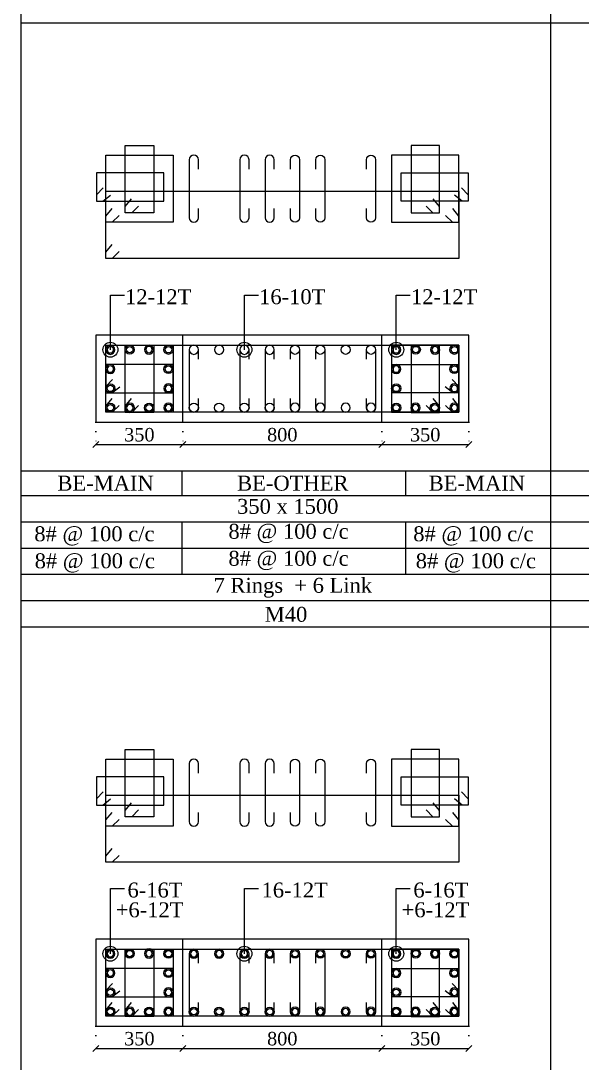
# Model space of a CAD drawing. Header units: millimetres. Extents: x 303 to 27724, y 300 to 68956.
# Drawn here: x 303 to 2561, y 47777 to 51968 of the extents above; entities that cross this region are included whole.
import ezdxf

# ---------------------------------------------------------------- set-up
doc = ezdxf.new("R2010")
doc.units = ezdxf.units.MM
doc.linetypes.add('( Hidden )', pattern=[0.375, 0.25, -0.125])
doc.linetypes.add('DOT2', pattern=[0.125, 0, -0.125])
doc.layers.get('Defpoints').update_dxf_attribs({"lineweight": 0})
for name, color, linetype, lineweight in [('S-COL. STEEL DIA', 1, 'Continuous', 9), ('S-DIM FOOTING', 7, 'Continuous', 0), ('S-SECTION', 5, 'Continuous', 0), ('S-SECTION MARK', 7, 'Continuous', 0), ('S-SHEET', 7, 'Continuous', 0), ('S-STEEL', 1, 'Continuous', 9), ('S-STEEL-1', 1, 'Continuous', 0), ('S-STEEL-1 C.S.', 106, 'Continuous', 0), ('S-TEXT', 7, 'Continuous', 0)]:
    doc.layers.add(name, color=color, linetype=linetype, lineweight=lineweight)
doc.styles.add('AR', font='ARIALUNI.TTF', dxfattribs={"width": 0.8})
doc.styles.add('S-ROMANS', font='times.ttf')
doc.styles.add('TEXT', font='times.ttf')
doc.dimstyles.new('100', dxfattribs={"dimtxt": 180, "dimasz": 80, "dimexe": 0.18, "dimexo": 0.0625, "dimgap": 1, "dimtad": 1, "dimdec": 0, "dimzin": 0, "dimdsep": 46, "dimtxsty": 'AR', "dimblk": 'DOT', "dimcen": 0.09, "dimse1": 1, "dimse2": 1, "dimclrd": 50, "dimclrt": 256, "dimadec": 0, "dimazin": 0, "dimtfac": 1, "dimtdec": 0, "dimtix": 1, "dimtofl": 0, "dimtmove": 2, "dimatfit": 0, "dimfxl": 1, "dimtolj": 1, "dimtzin": 0, "dimlwd": -1, "dimarcsym": 0})
doc.dimstyles.new('SETU', dxfattribs={"dimtxt": 230, "dimasz": 0.2, "dimexe": 0.1, "dimexo": 0.1, "dimgap": 0.05, "dimtad": 1, "dimdec": 0, "dimzin": 0, "dimdsep": 46, "dimtxsty": 'TEXT', "dimblk": 'OBLIQUE', "dimcen": 0.09, "dimdle": 0.1, "dimclrd": 4, "dimclre": 256, "dimclrt": 256, "dimadec": 1, "dimazin": 0, "dimtfac": 1, "dimtdec": 0, "dimtix": 1, "dimtofl": 0, "dimtmove": 2, "dimatfit": 0, "dimfxl": 1, "dimtolj": 1, "dimtzin": 0, "dimlwd": -1, "dimlwe": -1, "dimarcsym": 1})

# ---------------------------------------------------------------- blocks, each defined once
blk = doc.blocks.new('*U6')
at = {"layer": 'S-COL. STEEL DIA', "lineweight": 5}
for radius in [18.5, 13, 13]:
    blk.add_circle((0, 0), radius, dxfattribs=at)
blk = doc.blocks.new('_Oblique')
at = {"color": 0, "linetype": 'ByBlock', "lineweight": -2}
blk.add_line((-0.5, -0.5), (0.5, 0.5), dxfattribs=at)
blk = doc.blocks.new('*D1720')
at = {"layer": 'Defpoints', "color": 0}
for p in [(604.7, 50353.8), (954.7, 50353.8), (954.7, 50263.9)]:
    blk.add_point(p, dxfattribs=at)
at = {"layer": 'S-DIM FOOTING', "linetype": 'DOT2', "ltscale": 300}
for p, q in [((604.7, 50353.7), (604.7, 50263.8)), ((954.7, 50353.7), (954.7, 50263.8))]:
    blk.add_line(p, q, dxfattribs=at)
at = {"layer": 'S-DIM FOOTING', "ltscale": 300}
blk.add_line((604.6, 50263.9), (954.8, 50263.9), dxfattribs=at)
at = {"layer": 'S-DIM FOOTING', "linetype": 'ByBlock', "xscale": 24, "yscale": 24, "zscale": 24, "rotation": 180}
blk.add_blockref('_Oblique', (604.7, 50263.9), dxfattribs=at)
at = {"layer": 'S-DIM FOOTING', "linetype": 'ByBlock', "xscale": 24, "yscale": 24, "zscale": 24}
blk.add_blockref('_Oblique', (954.7, 50263.9), dxfattribs=at)
at = {"layer": 'S-DIM FOOTING', "insert": (779.7, 50303.4), "char_height": 54, "attachment_point": 5, "style": 'TEXT'}
blk.add_mtext('\\A1;350', dxfattribs=at)
blk = doc.blocks.new('*D1721')
at = {"layer": 'Defpoints', "color": 0}
for p in [(954.7, 50353.8), (1754.7, 50353.8), (1754.7, 50263.9)]:
    blk.add_point(p, dxfattribs=at)
at = {"layer": 'S-DIM FOOTING', "linetype": 'DOT2', "ltscale": 300}
for p, q in [((954.7, 50353.7), (954.7, 50263.8)), ((1754.7, 50353.7), (1754.7, 50263.8))]:
    blk.add_line(p, q, dxfattribs=at)
at = {"layer": 'S-DIM FOOTING', "ltscale": 300}
blk.add_line((954.6, 50263.9), (1754.8, 50263.9), dxfattribs=at)
at = {"layer": 'S-DIM FOOTING', "linetype": 'ByBlock', "xscale": 24, "yscale": 24, "zscale": 24, "rotation": 180}
blk.add_blockref('_Oblique', (954.7, 50263.9), dxfattribs=at)
at = {"layer": 'S-DIM FOOTING', "linetype": 'ByBlock', "xscale": 24, "yscale": 24, "zscale": 24}
blk.add_blockref('_Oblique', (1754.7, 50263.9), dxfattribs=at)
at = {"layer": 'S-DIM FOOTING', "insert": (1354.7, 50303.4), "char_height": 54, "attachment_point": 5, "style": 'TEXT'}
blk.add_mtext('\\A1;800', dxfattribs=at)
blk = doc.blocks.new('*D1722')
at = {"layer": 'Defpoints', "color": 0}
for p in [(1754.7, 50353.8), (2104.7, 50353.8), (2104.7, 50263.9)]:
    blk.add_point(p, dxfattribs=at)
at = {"layer": 'S-DIM FOOTING', "linetype": 'DOT2', "ltscale": 300}
for p, q in [((1754.7, 50353.7), (1754.7, 50263.8)), ((2104.7, 50353.7), (2104.7, 50263.8))]:
    blk.add_line(p, q, dxfattribs=at)
at = {"layer": 'S-DIM FOOTING', "ltscale": 300}
blk.add_line((1754.6, 50263.9), (2104.8, 50263.9), dxfattribs=at)
at = {"layer": 'S-DIM FOOTING', "linetype": 'ByBlock', "xscale": 24, "yscale": 24, "zscale": 24, "rotation": 180}
blk.add_blockref('_Oblique', (1754.7, 50263.9), dxfattribs=at)
at = {"layer": 'S-DIM FOOTING', "linetype": 'ByBlock', "xscale": 24, "yscale": 24, "zscale": 24}
blk.add_blockref('_Oblique', (2104.7, 50263.9), dxfattribs=at)
at = {"layer": 'S-DIM FOOTING', "insert": (1929.7, 50303.4), "char_height": 54, "attachment_point": 5, "style": 'TEXT'}
blk.add_mtext('\\A1;350', dxfattribs=at)
blk = doc.blocks.new('*U74')
at = {"layer": 'S-COL. STEEL DIA', "lineweight": 5}
blk.add_circle((0, 0), 18.5, dxfattribs=at)
blk = doc.blocks.new('_Dot')
at = {"linetype": 'ByBlock', "lineweight": -2}
blk.add_line((-0.5, 0), (-1, 0), dxfattribs=at)
at = {"linetype": 'ByBlock', "const_width": 0.5}
blk.add_lwpolyline([(-0.25, 0, 1), (0.25, 0, 1)], format="xyb", close=True, dxfattribs=at)
blk = doc.blocks.new('*U4')
at = {"layer": 'S-COL. STEEL DIA'}
h = blk.add_hatch(color=256, dxfattribs=at)
h.dxf.hatch_style = 1
h.paths.add_polyline_path([(-18.5, 0, 1), (18.5, 0, 1)])
h.paths.add_polyline_path([(13, 0, -1), (-13, 0, -1)], flags=16)
at = {"layer": 'S-COL. STEEL DIA', "lineweight": 5}
for radius in [18.5, 13]:
    blk.add_circle((0, 0), radius, dxfattribs=at)
blk = doc.blocks.new('*D1902')
at = {"layer": 'Defpoints', "color": 0}
for p in [(604.7, 47925.7), (954.7, 47925.7), (954.7, 47835.9)]:
    blk.add_point(p, dxfattribs=at)
at = {"layer": 'S-DIM FOOTING', "linetype": 'DOT2', "ltscale": 300}
for p, q in [((604.7, 47925.6), (604.7, 47835.8)), ((954.7, 47925.6), (954.7, 47835.8))]:
    blk.add_line(p, q, dxfattribs=at)
at = {"layer": 'S-DIM FOOTING', "ltscale": 300}
blk.add_line((604.6, 47835.9), (954.8, 47835.9), dxfattribs=at)
at = {"layer": 'S-DIM FOOTING', "linetype": 'ByBlock', "xscale": 24, "yscale": 24, "zscale": 24, "rotation": 180}
blk.add_blockref('_Oblique', (604.7, 47835.9), dxfattribs=at)
at = {"layer": 'S-DIM FOOTING', "linetype": 'ByBlock', "xscale": 24, "yscale": 24, "zscale": 24}
blk.add_blockref('_Oblique', (954.7, 47835.9), dxfattribs=at)
at = {"layer": 'S-DIM FOOTING', "insert": (779.7, 47875.3), "char_height": 54, "attachment_point": 5, "style": 'TEXT'}
blk.add_mtext('\\A1;350', dxfattribs=at)
blk = doc.blocks.new('*D1903')
at = {"layer": 'Defpoints', "color": 0}
for p in [(954.7, 47925.7), (1754.7, 47925.7), (1754.7, 47835.9)]:
    blk.add_point(p, dxfattribs=at)
at = {"layer": 'S-DIM FOOTING', "linetype": 'DOT2', "ltscale": 300}
for p, q in [((954.7, 47925.6), (954.7, 47835.8)), ((1754.7, 47925.6), (1754.7, 47835.8))]:
    blk.add_line(p, q, dxfattribs=at)
at = {"layer": 'S-DIM FOOTING', "ltscale": 300}
blk.add_line((954.6, 47835.9), (1754.8, 47835.9), dxfattribs=at)
at = {"layer": 'S-DIM FOOTING', "linetype": 'ByBlock', "xscale": 24, "yscale": 24, "zscale": 24, "rotation": 180}
blk.add_blockref('_Oblique', (954.7, 47835.9), dxfattribs=at)
at = {"layer": 'S-DIM FOOTING', "linetype": 'ByBlock', "xscale": 24, "yscale": 24, "zscale": 24}
blk.add_blockref('_Oblique', (1754.7, 47835.9), dxfattribs=at)
at = {"layer": 'S-DIM FOOTING', "insert": (1354.7, 47875.3), "char_height": 54, "attachment_point": 5, "style": 'TEXT'}
blk.add_mtext('\\A1;800', dxfattribs=at)
blk = doc.blocks.new('*D1904')
at = {"layer": 'Defpoints', "color": 0}
for p in [(1754.7, 47925.7), (2104.7, 47925.7), (2104.7, 47835.9)]:
    blk.add_point(p, dxfattribs=at)
at = {"layer": 'S-DIM FOOTING', "linetype": 'DOT2', "ltscale": 300}
for p, q in [((1754.7, 47925.6), (1754.7, 47835.8)), ((2104.7, 47925.6), (2104.7, 47835.8))]:
    blk.add_line(p, q, dxfattribs=at)
at = {"layer": 'S-DIM FOOTING', "ltscale": 300}
blk.add_line((1754.6, 47835.9), (2104.8, 47835.9), dxfattribs=at)
at = {"layer": 'S-DIM FOOTING', "linetype": 'ByBlock', "xscale": 24, "yscale": 24, "zscale": 24, "rotation": 180}
blk.add_blockref('_Oblique', (1754.7, 47835.9), dxfattribs=at)
at = {"layer": 'S-DIM FOOTING', "linetype": 'ByBlock', "xscale": 24, "yscale": 24, "zscale": 24}
blk.add_blockref('_Oblique', (2104.7, 47835.9), dxfattribs=at)
at = {"layer": 'S-DIM FOOTING', "insert": (1929.7, 47875.3), "char_height": 54, "attachment_point": 5, "style": 'TEXT'}
blk.add_mtext('\\A1;350', dxfattribs=at)

msp = doc.modelspace()

# ---------------------------------------------------------------- linework, layer by layer
at = {"layer": 'S-SECTION'}
for points, elevation in [([(2104.7, 50353.8), (2104.7, 50703.8), (604.7, 50703.8), (604.7, 50353.8)], 6.9), ([(2104.7, 47925.7), (2104.7, 48275.7), (604.7, 48275.7), (604.7, 47925.7)], 0.1)]:
    msp.add_lwpolyline(points, close=True, dxfattribs=dict(at, elevation=elevation))
at = {"layer": 'S-SHEET'}
for p, q in [((303, 68956, -1.6), (303, 299.8, -1.1)), ((2433.6, 68956, -1.7), (2433.6, 299.8, -1.2)), ((303, 50158.7, 7.2), (27724.1, 50158.7, 7.2)), ((950.1, 50158.7, 6), (950.1, 50059.1, 6)), ((1850.1, 50158.7, 6), (1850.1, 50059.1, 6)), ((303, 50059.1, -0.9), (27724.1, 50059.1, -0.9)), ((303, 49953.9, -0.9), (27724.1, 49953.9, -0.9)), ((303, 49953.9, -0.9), (27724.1, 49953.9, -0.9)), ((950.1, 49953.9, 6), (950.1, 49742.6, 6)), ((1850.1, 49953.9, 6), (1850.1, 49742.6, 6)), ((303, 49848.1, -0.9), (27724.1, 49848.1, -0.9)), ((303, 49742.6, -0.9), (27724.1, 49742.6, -0.9)), ((303, 49637.1, -0.9), (27724.1, 49637.1, -0.9))]:
    msp.add_line(p, q, dxfattribs=at)
at = {"layer": 'S-SHEET', "color": 0}
for p, q in [((303, 51959.6, -0.9), (27724.1, 51959.6, -0.9)), ((303, 49531.6, -0.9), (27724.1, 49531.6, -0.9))]:
    msp.add_line(p, q, dxfattribs=at)
at = {"layer": 'S-STEEL', "color": 3}
for points, elevation in [([(1017.3, 51371.7), (1017.3, 51409.4, 1), (980.4, 51409.4), (980.4, 51176.3, 1), (1017.3, 51176.3), (1017.3, 51213.5)], 6.9), ([(1220.9, 51371.7), (1220.9, 51409.4, 1), (1184, 51409.4), (1184, 51176.3, 1), (1220.9, 51176.3), (1220.9, 51213.5)], 6.9), ([(1322.7, 51371.7), (1322.7, 51409.4, 1), (1285.8, 51409.4), (1285.8, 51176.3, 1), (1322.7, 51176.3), (1322.7, 51213.5)], 6.9), ([(1387.5, 51371.7), (1387.5, 51409.4, -1), (1424.4, 51409.4), (1424.4, 51176.3, -1), (1387.5, 51176.3), (1387.5, 51213.5)], 6.9), ([(1489.3, 51371.7), (1489.3, 51409.4, -1), (1526.2, 51409.4), (1526.2, 51176.3, -1), (1489.3, 51176.3), (1489.3, 51213.5)], 6.9), ([(1692.9, 51371.7), (1692.9, 51409.4, -1), (1729.8, 51409.4), (1729.8, 51176.3, -1), (1692.9, 51176.3), (1692.9, 51213.5)], 6.9), ([(1017.3, 50607.6), (1017.3, 50645.4, 1), (980.4, 50645.4), (980.4, 50412.3, 1), (1017.3, 50412.3), (1017.3, 50449.5)], 6.9), ([(1220.9, 50607.6), (1220.9, 50645.4, 1), (1184, 50645.4), (1184, 50412.3, 1), (1220.9, 50412.3), (1220.9, 50449.5)], 6.9), ([(1322.7, 50607.6), (1322.7, 50645.4, 1), (1285.8, 50645.4), (1285.8, 50412.3, 1), (1322.7, 50412.3), (1322.7, 50449.5)], 6.9), ([(1387.5, 50607.6), (1387.5, 50645.4, -1), (1424.4, 50645.4), (1424.4, 50412.3, -1), (1387.5, 50412.3), (1387.5, 50449.5)], 6.9), ([(1489.3, 50607.6), (1489.3, 50645.4, -1), (1526.2, 50645.4), (1526.2, 50412.3, -1), (1489.3, 50412.3), (1489.3, 50449.5)], 6.9), ([(1692.9, 50607.6), (1692.9, 50645.4, -1), (1729.8, 50645.4), (1729.8, 50412.3, -1), (1692.9, 50412.3), (1692.9, 50449.5)], 6.9), ([(1017.3, 48943.6), (1017.3, 48981.4, 1), (980.4, 48981.4), (980.4, 48748.3, 1), (1017.3, 48748.3), (1017.3, 48785.5)], 0.1), ([(1220.9, 48943.6), (1220.9, 48981.4, 1), (1184, 48981.4), (1184, 48748.3, 1), (1220.9, 48748.3), (1220.9, 48785.5)], 0.1), ([(1322.7, 48943.6), (1322.7, 48981.4, 1), (1285.8, 48981.4), (1285.8, 48748.3, 1), (1322.7, 48748.3), (1322.7, 48785.5)], 0.1), ([(1387.5, 48943.6), (1387.5, 48981.4, -1), (1424.4, 48981.4), (1424.4, 48748.3, -1), (1387.5, 48748.3), (1387.5, 48785.5)], 0.1), ([(1489.3, 48943.6), (1489.3, 48981.4, -1), (1526.2, 48981.4), (1526.2, 48748.3, -1), (1489.3, 48748.3), (1489.3, 48785.5)], 0.1), ([(1692.9, 48943.6), (1692.9, 48981.4, -1), (1729.8, 48981.4), (1729.8, 48748.3, -1), (1692.9, 48748.3), (1692.9, 48785.5)], 0.1), ([(1017.3, 48179.6), (1017.3, 48217.3, 1), (980.4, 48217.3), (980.4, 47984.2, 1), (1017.3, 47984.2), (1017.3, 48021.4)], 0.1), ([(1220.9, 48179.6), (1220.9, 48217.3, 1), (1184, 48217.3), (1184, 47984.2, 1), (1220.9, 47984.2), (1220.9, 48021.4)], 0.1), ([(1322.7, 48179.6), (1322.7, 48217.3, 1), (1285.8, 48217.3), (1285.8, 47984.2, 1), (1322.7, 47984.2), (1322.7, 48021.4)], 0.1), ([(1387.5, 48179.6), (1387.5, 48217.3, -1), (1424.4, 48217.3), (1424.4, 47984.2, -1), (1387.5, 47984.2), (1387.5, 48021.4)], 0.1), ([(1489.3, 48179.6), (1489.3, 48217.3, -1), (1526.2, 48217.3), (1526.2, 47984.2, -1), (1489.3, 47984.2), (1489.3, 48021.4)], 0.1), ([(1692.9, 48179.6), (1692.9, 48217.3, -1), (1729.8, 48217.3), (1729.8, 47984.2, -1), (1692.9, 47984.2), (1692.9, 48021.4)], 0.1)]:
    msp.add_lwpolyline(points, format="xyb", dxfattribs=dict(at, elevation=elevation))
at = {"layer": 'S-STEEL', "color": 1}
for points, elevation in [([(698.3, 51040.1), (670.7, 51012.8), (644.7, 51012.8), (644.7, 51282.8), (2065.5, 51282.8), (2065.5, 51012.8), (644.7, 51012.8), (644.7, 51037.8), (669.9, 51068.7)], 6.9), ([(698.3, 50421.1), (670.7, 50393.8), (644.7, 50393.8), (644.7, 50663.8), (2065.5, 50663.8), (2065.5, 50393.8), (644.7, 50393.8), (644.7, 50418.8), (669.9, 50449.7)], 6.9), ([(698.3, 48612.1), (670.7, 48584.8), (644.7, 48584.8), (644.7, 48854.8), (2065.5, 48854.8), (2065.5, 48584.8), (644.7, 48584.8), (644.7, 48609.8), (669.9, 48640.6)], 0.1), ([(698.3, 47993.1), (670.7, 47965.8), (644.7, 47965.8), (644.7, 48235.8), (2065.5, 48235.8), (2065.5, 47965.8), (644.7, 47965.8), (644.7, 47990.8), (669.9, 48021.6)], 0.1)]:
    msp.add_lwpolyline(points, dxfattribs=dict(at, elevation=elevation))
at = {"layer": 'S-STEEL-1', "color": 41}
for points, elevation in [([(776.7, 51223.1), (749.2, 51195.8), (723.2, 51195.8), (723.2, 51466.3), (837.5, 51466.3), (837.5, 51195.8), (723.2, 51195.8), (723.2, 51220.8), (748.4, 51251.7)], 6.9), ([(1933.5, 51223.1), (1961, 51195.8), (1987, 51195.8), (1987, 51466.3), (1872.7, 51466.3), (1872.7, 51195.8), (1987, 51195.8), (1987, 51220.8), (1961.8, 51251.7)], 6.9), ([(634.5, 51295.8), (607.2, 51268.3), (607.2, 51242.2), (877.7, 51242.2), (877.7, 51356.5), (607.2, 51356.5), (607.2, 51242.2), (632.2, 51242.2), (663.1, 51267.4)], 6.9), ([(2075.7, 51295.8), (2103, 51268.3), (2103, 51242.2), (1832.5, 51242.2), (1832.5, 51356.5), (2103, 51356.5), (2103, 51242.2), (2078, 51242.2), (2047.1, 51267.4)], 6.9), ([(776.7, 50420.6), (749.2, 50393.3), (723.2, 50393.3), (723.2, 50663.8), (837.5, 50663.8), (837.5, 50393.3), (723.2, 50393.3), (723.2, 50418.3), (748.4, 50449.2)], 6.9), ([(1933.5, 50420.6), (1961, 50393.3), (1987, 50393.3), (1987, 50663.8), (1872.7, 50663.8), (1872.7, 50393.3), (1987, 50393.3), (1987, 50418.3), (1961.8, 50449.2)], 6.9), ([(672, 50525.1), (644.7, 50497.5), (644.7, 50471.5), (915.2, 50471.5), (915.2, 50585.8), (644.7, 50585.8), (644.7, 50471.5), (669.7, 50471.5), (700.6, 50496.7)], 6.9), ([(2038.2, 50525.1), (2065.5, 50497.5), (2065.5, 50471.5), (1795, 50471.5), (1795, 50585.8), (2065.5, 50585.8), (2065.5, 50471.5), (2040.5, 50471.5), (2009.6, 50496.7)], 6.9), ([(776.7, 48795.1), (749.2, 48767.8), (723.2, 48767.8), (723.2, 49038.3), (837.5, 49038.3), (837.5, 48767.8), (723.2, 48767.8), (723.2, 48792.8), (748.4, 48823.7)], 0.1), ([(1933.5, 48795.1), (1961, 48767.8), (1987, 48767.8), (1987, 49038.3), (1872.7, 49038.3), (1872.7, 48767.8), (1987, 48767.8), (1987, 48792.8), (1961.8, 48823.7)], 0.1), ([(634.5, 48867.7), (607.2, 48840.2), (607.2, 48814.2), (877.7, 48814.2), (877.7, 48928.5), (607.2, 48928.5), (607.2, 48814.2), (632.2, 48814.2), (663.1, 48839.4)], 0.1), ([(2075.7, 48867.7), (2103, 48840.2), (2103, 48814.2), (1832.5, 48814.2), (1832.5, 48928.5), (2103, 48928.5), (2103, 48814.2), (2078, 48814.2), (2047.1, 48839.4)], 0.1), ([(776.7, 47992.5), (749.2, 47965.2), (723.2, 47965.2), (723.2, 48235.8), (837.5, 48235.8), (837.5, 47965.2), (723.2, 47965.2), (723.2, 47990.2), (748.4, 48021.1)], 0.1), ([(1933.5, 47992.5), (1961, 47965.2), (1987, 47965.2), (1987, 48235.8), (1872.7, 48235.8), (1872.7, 47965.2), (1987, 47965.2), (1987, 47990.2), (1961.8, 48021.1)], 0.1), ([(672, 48097), (644.7, 48069.5), (644.7, 48043.5), (915.2, 48043.5), (915.2, 48157.8), (644.7, 48157.8), (644.7, 48043.5), (669.7, 48043.5), (700.6, 48068.6)], 0.1), ([(2038.2, 48097), (2065.5, 48069.5), (2065.5, 48043.5), (1795, 48043.5), (1795, 48157.8), (2065.5, 48157.8), (2065.5, 48043.5), (2040.5, 48043.5), (2009.6, 48068.6)], 0.1)]:
    msp.add_lwpolyline(points, dxfattribs=dict(at, elevation=elevation))
at = {"layer": 'S-STEEL-1', "color": 6}
for points, elevation in [([(698.3, 51185.1), (670.7, 51157.8), (644.7, 51157.8), (644.7, 51427.8), (915.5, 51427.8), (915.5, 51157.8), (644.7, 51157.8), (644.7, 51182.8), (669.9, 51213.7)], 6.9), ([(2012, 51185.1), (2039.5, 51157.8), (2065.5, 51157.8), (2065.5, 51427.8), (1794.7, 51427.8), (1794.7, 51157.8), (2065.5, 51157.8), (2065.5, 51182.8), (2040.3, 51213.7)], 6.9), ([(698.3, 50421.1), (670.7, 50393.8), (644.7, 50393.8), (644.7, 50663.8), (915.5, 50663.8), (915.5, 50393.8), (644.7, 50393.8), (644.7, 50418.8), (669.9, 50449.7)], 6.9), ([(2012, 50421.1), (2039.5, 50393.8), (2065.5, 50393.8), (2065.5, 50663.8), (1794.7, 50663.8), (1794.7, 50393.8), (2065.5, 50393.8), (2065.5, 50418.8), (2040.3, 50449.7)], 6.9), ([(698.3, 48757.1), (670.7, 48729.7), (644.7, 48729.7), (644.7, 48999.7), (915.5, 48999.7), (915.5, 48729.7), (644.7, 48729.7), (644.7, 48754.8), (669.9, 48785.6)], 0.1), ([(2012, 48757.1), (2039.5, 48729.7), (2065.5, 48729.7), (2065.5, 48999.7), (1794.7, 48999.7), (1794.7, 48729.7), (2065.5, 48729.7), (2065.5, 48754.8), (2040.3, 48785.6)], 0.1), ([(698.3, 47993.1), (670.7, 47965.8), (644.7, 47965.8), (644.7, 48235.8), (915.5, 48235.8), (915.5, 47965.8), (644.7, 47965.8), (644.7, 47990.8), (669.9, 48021.6)], 0.1), ([(2012, 47993.1), (2039.5, 47965.8), (2065.5, 47965.8), (2065.5, 48235.8), (1794.7, 48235.8), (1794.7, 47965.8), (2065.5, 47965.8), (2065.5, 47990.8), (2040.3, 48021.6)], 0.1)]:
    msp.add_lwpolyline(points, dxfattribs=dict(at, elevation=elevation))
at = {"layer": 'S-STEEL-1 C.S.', "color": 8, "linetype": '( Hidden )'}
for p, q in [((954.7, 50353.8, 6.9), (954.7, 50703.8, 6.9)), ((1754.7, 50353.8, 6.9), (1754.7, 50703.8, 6.9)), ((954.7, 47925.7, 0.1), (954.7, 48275.7, 0.1)), ((1754.7, 47925.7, 0.1), (1754.7, 48275.7, 0.1))]:
    msp.add_line(p, q, dxfattribs=at)

# ---------------------------------------------------------------- block references
at = {"layer": 'S-COL. STEEL DIA', "xscale": -1}
for name, p, rotation in [('*U6', (663.2, 50645.4, 6.9), 180), ('*U6', (818.6, 50645.9, 6.9), 90.19403361430258), ('*U74', (998.8, 50645.4, 6.9), 180), ('*U74', (1100.6, 50645.4, 6.9), 180), ('*U74', (1202.4, 50645.4, 6.9), 180), ('*U74', (1304.2, 50645.4, 6.9), 180), ('*U6', (1813.2, 50645.4, 6.9), 180), ('*U6', (1969.4, 50645.6, 6.9), 89.80596638569682), ('*U6', (663.2, 50567.7, 6.9), 180), ('*U6', (1813.2, 50567.7, 6.9), 180), ('*U6', (741.7, 50411.7, 6.9), 270.1940336143028), ('*U6', (1890.9, 50412, 6.9), 269.8059663856972), ('*U4', (663.2, 48217.3, 0.1), 180), ('*U6', (818.6, 48217.8, 0.1), 90.19403361430271), ('*U6', (998.8, 48217.3, 0.1), 180), ('*U6', (1100.6, 48217.3, 0.1), 180), ('*U6', (1202.4, 48217.3, 0.1), 180), ('*U6', (1304.2, 48217.3, 0.1), 180), ('*U4', (1813.2, 48217.3, 0.1), 180), ('*U4', (1969.4, 48217.6, 0.1), 89.80596638569695), ('*U6', (663.2, 48139.6, 0.1), 180), ('*U6', (1813.2, 48139.6, 0.1), 180), ('*U6', (741.7, 47983.7, 0.1), 270.1940336143028), ('*U4', (1890.9, 47983.9, 0.1), 269.8059663856972)]:
    msp.add_blockref(name, p, dxfattribs=dict(at, rotation=rotation))
at = {"layer": 'S-COL. STEEL DIA'}
for name, p, rotation in [('*U6', (740.9, 50645.6, 6.9), 270.1940336143028), ('*U6', (897.1, 50645.4, 6.9), 180), ('*U74', (1406, 50645.4, 6.9), 180), ('*U74', (1507.8, 50645.4, 6.9), 180), ('*U74', (1609.6, 50645.4, 6.9), 180), ('*U74', (1711.4, 50645.4, 6.9), 180), ('*U6', (1891.7, 50645.9, 6.9), 269.8059663856972), ('*U6', (2047.1, 50645.4, 6.9), 180), ('*U6', (897.1, 50567.7, 6.9), 180), ('*U6', (2047.1, 50567.7, 6.9), 180), ('*U6', (819.4, 50412, 6.9), 90.19403361430282), ('*U6', (1968.6, 50411.7, 6.9), 89.80596638569716), ('*U4', (740.9, 48217.6, 0.1), 270.1940336143028), ('*U4', (897.1, 48217.3, 0.1), 180), ('*U6', (1406, 48217.3, 0.1), 180), ('*U6', (1507.8, 48217.3, 0.1), 180), ('*U6', (1609.6, 48217.3, 0.1), 180), ('*U6', (1711.4, 48217.3, 0.1), 180), ('*U6', (1891.7, 48217.8, 0.1), 269.8059663856972), ('*U4', (2047.1, 48217.3, 0.1), 180), ('*U6', (897.1, 48139.6, 0.1), 180), ('*U6', (2047.1, 48139.6, 0.1), 180), ('*U4', (819.4, 47983.9, 0.1), 90.19403361430282), ('*U6', (1968.6, 47983.7, 0.1), 89.80596638569716)]:
    msp.add_blockref(name, p, dxfattribs=dict(at, rotation=rotation))
for name, p in [('*U6', (663.2, 50490, 6.9)), ('*U6', (1813.2, 50490, 6.9)), ('*U6', (663.2, 50412.3, 6.9)), ('*U74', (998.8, 50412.3, 6.9)), ('*U74', (1100.6, 50412.3, 6.9)), ('*U74', (1202.4, 50412.3, 6.9)), ('*U74', (1304.2, 50412.3, 6.9)), ('*U6', (1813.2, 50412.3, 6.9)), ('*U6', (663.2, 48061.9, 0.1)), ('*U6', (1813.2, 48061.9, 0.1)), ('*U4', (663.2, 47984.2, 0.1)), ('*U6', (998.8, 47984.2, 0.1)), ('*U6', (1100.6, 47984.2, 0.1)), ('*U6', (1202.4, 47984.2, 0.1)), ('*U6', (1304.2, 47984.2, 0.1)), ('*U4', (1813.2, 47984.2, 0.1))]:
    msp.add_blockref(name, p, dxfattribs=at)
at = {"layer": 'S-COL. STEEL DIA', "xscale": -1}
for name, p in [('*U6', (897.1, 50490, 6.9)), ('*U6', (2047.1, 50490, 6.9)), ('*U6', (897.1, 50412.3, 6.9)), ('*U74', (1406, 50412.3, 6.9)), ('*U74', (1507.8, 50412.3, 6.9)), ('*U74', (1609.6, 50412.3, 6.9)), ('*U74', (1711.4, 50412.3, 6.9)), ('*U6', (2047.1, 50412.3, 6.9)), ('*U6', (897.1, 48061.9, 0.1)), ('*U6', (2047.1, 48061.9, 0.1)), ('*U4', (897.1, 47984.2, 0.1)), ('*U6', (1406, 47984.2, 0.1)), ('*U6', (1507.8, 47984.2, 0.1)), ('*U6', (1609.6, 47984.2, 0.1)), ('*U6', (1711.4, 47984.2, 0.1)), ('*U4', (2047.1, 47984.2, 0.1))]:
    msp.add_blockref(name, p, dxfattribs=at)

# ---------------------------------------------------------------- texts
at = {"layer": 'S-TEXT', "color": 7, "style": 'TEXT'}
for s, p in [('12-12T', (722.3, 50828.5, 6.9)), ('16-10T', (1261.5, 50828.5, 6.9)), ('12-12T', (1872.3, 50828.5, 6.9)), ('6-16T', (732, 48443.3, 0.1)), ('16-12T', (1271.3, 48443.3, 0.1)), ('6-16T', (1882, 48443.3, 0.1)), ('+6-12T', (684.8, 48363.7, 0.1)), ('+6-12T', (1834.8, 48363.7, 0.1))]:
    msp.add_text(s, height=60, dxfattribs=at).set_placement(p)
at = {"layer": 'S-TEXT', "style": 'S-ROMANS'}
for s, p in [('BE-MAIN ', (450.1, 50078.9, 6)), ('BE-OTHER', (1173.1, 50078.9, 6)), ('BE-MAIN ', (1943.6, 50078.9, 6)), ('350 x 1500', (1172.9, 49985.7, 6)), ('8# @ 100 c/c', (357.1, 49875.4, 6)), ('8# @ 100 c/c', (1138.1, 49885.4, 6)), ('8# @ 100 c/c', (1881.6, 49875.4, 6)), ('8# @ 100 c/c', (358.6, 49766.8, 6)), ('8# @ 100 c/c', (1138.1, 49776.8, 6)), ('8# @ 100 c/c', (1891.6, 49766.8, 6)), ('7 Rings  + 6 Link', (1078.4, 49668.3, 6)), ('M40', (1284.2, 49551.6, 6))]:
    msp.add_text(s, height=60, dxfattribs=at).set_placement(p)

# ---------------------------------------------------------------- dimensions: what is measured, and where the dimension line sits
at = {"layer": 'S-DIM FOOTING', "ltscale": 300}
for base, p1, p2, picture, middle in [((954.7, 50263.9, 6.5), (604.7, 50353.8, 6.9), (954.7, 50353.8, 6.9), '*D1720', (779.7, 50303.4, 6.5)), ((1754.7, 50263.9, 6.5), (954.7, 50353.8, 6.9), (1754.7, 50353.8, 6.9), '*D1721', (1354.7, 50303.4, 6.5)), ((2104.7, 50263.9, 6.5), (1754.7, 50353.8, 6.9), (2104.7, 50353.8, 6.9), '*D1722', (1929.7, 50303.4, 6.5)), ((954.7, 47835.9, -0.3), (604.7, 47925.7, 0.1), (954.7, 47925.7, 0.1), '*D1902', (779.7, 47875.3, -0.3)), ((1754.7, 47835.9, -0.3), (954.7, 47925.7, 0.1), (1754.7, 47925.7, 0.1), '*D1903', (1354.7, 47875.3, -0.3)), ((2104.7, 47835.9, -0.3), (1754.7, 47925.7, 0.1), (2104.7, 47925.7, 0.1), '*D1904', (1929.7, 47875.3, -0.3))]:
    dim = msp.add_linear_dim(base=base, p1=p1, p2=p2, angle=180, dimstyle='SETU', override={"dimscale": 1.2, "dimtxt": 45, "dimasz": 20, "dimgap": 10, "dimblk1": 'Oblique', "dimblk2": 'Oblique', "dimsah": 1, "dimclrd": 256, "dimarcsym": 1}, dxfattribs=at)
    dim.commit()
    dim.dimension.update_dxf_attribs({"geometry": picture, "text_midpoint": middle})

# ---------------------------------------------------------------- leaders
at = {"layer": 'S-SECTION MARK'}
for points in [[(663.2, 50645.4, 6.9), (663.2, 50864.4, 6.9), (719.6, 50864.4, 6.9)], [(1202.4, 50645.4, 6.9), (1202.4, 50864.4, 6.9), (1258.8, 50864.4, 6.9)], [(1813.2, 50645.4, 6.9), (1813.2, 50864.4, 6.9), (1869.6, 50864.4, 6.9)], [(663.2, 48217.3, 0.1), (663.2, 48479.2, 0.1), (719.6, 48479.2, 0.1)], [(1202.4, 48217.3, 0.1), (1202.4, 48479.2, 0.1), (1258.8, 48479.2, 0.1)], [(1813.2, 48217.3, 0.1), (1813.2, 48479.2, 0.1), (1869.6, 48479.2, 0.1)]]:
    msp.add_leader(points, dimstyle='100', override={"dimasz": 60, "dimtad": 0, "dimclrd": 256, "dimldrblk": 'DotBlank', "dimfxl": 50, "dimfxlon": 1, "dimarcsym": 1}, dxfattribs=at)

doc.saveas('drawing.dxf')
